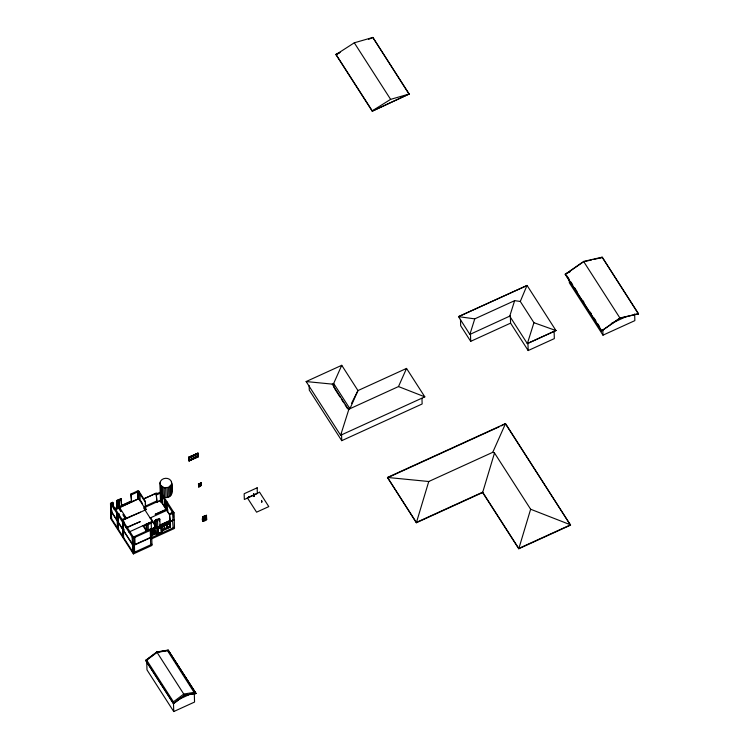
<?xml version="1.0" encoding="UTF-8"?>
<svg xmlns="http://www.w3.org/2000/svg" width="749" height="749" viewBox="0 0 749 749"><rect width="100%" height="100%" fill="white"/><g stroke="black" fill="none" stroke-linecap="round" stroke-linejoin="round"><path stroke-width="1.12" d="M253.817 494.724L253.602 493.731L253.565 495.005M253.649 496.512L253.827 495.529M253.799 494.771L253.546 493.966M253.93 496.418L253.761 495.557M253.939 496.081L254.014 496.25M160.061 483.002C160.529 477.843 168.319 476.654 170.969 480.774C173.328 486.578 173.824 499.19 164.462 497.373L164.171 487.758L160.745 485.436L160.061 483.002L160.464 492.805M160.352 492.608L160.314 481.747M171.69 494.078L171.643 483.208M201.387 483.086L199.075 484.378L201.303 482.955L198.485 483.817L198.794 487.047L199.131 483.976L198.485 483.817L198.794 487.047M341.75 365.306L333.679 383.451L349.914 408.729L357.975 390.575L341.75 365.306L306.135 381.55L340.626 435.263L349.465 407.409M428.756 481.504L416.36 522.765L482.637 492.524L494.509 452.986L492.767 452.302L428.756 481.504L387.467 477.45L416.36 522.765M530.638 509.236L518.767 548.774L570.551 525.152L505.528 423.588L387.467 477.45L416.35 522.437L482.628 492.196L518.757 548.446L570.541 524.824L530.638 509.236L494.509 452.986M514.638 300.667L474.754 318.868L469.866 334.428L509.751 316.125L514.638 300.667L520.293 301.444L533.934 322.697L555.973 330.571L527.343 343.632L509.751 316.228M527.343 343.632L533.934 322.697M520.293 301.444L527.024 285.378L555.973 330.571M306.135 381.55L332.228 384.115L348.463 409.394L398.487 386.568L406.548 368.414L424.814 396.848L340.626 435.263M492.767 452.302L505.528 423.588L501.287 425.853M351.468 403.449L357.975 390.575L406.548 368.414M253.799 494.574L253.742 493.928M253.537 496.278L253.817 496.521M164.171 487.758L168.591 487.356L171.399 484.463M199.403 483.76L199.393 486.522L199.58 483.929M199.927 483.517L199.917 486.279L200.067 483.62M200.329 483.508L200.442 486.045L200.451 483.283M200.854 483.264L200.966 485.801L200.985 483.039M249.22 496.924L249.557 496.465L248.584 496.84L248.612 497.523M261.701 500.416L261.766 502.298M198.85 483.676L199.215 486.859M253.742 494.022L253.574 494.331M261.794 502.017L261.841 501.839A1.564 0.768 -32.7 0 0 261.719 501.203M174.255 703.086L184.572 695.325L195.929 693.387L168.169 650.066L156.813 651.995L145.652 660.337L173.506 703.788L174.255 703.086L146.542 659.925L156.859 652.164L167.355 650.422L195.077 693.949L195.835 693.349M146.692 660.169L157.009 652.407L167.504 650.675M173.45 701.822L183.767 694.07L194.263 692.329M173.468 703.629L184.6 695.212L195.957 693.331L168.076 650.132M583.593 261.429L565.261 274.368L601.578 330.927L619.919 318.334L638.504 313.737L602.177 257.179L583.593 261.429L619.91 317.988L638.504 313.737M565.261 274.368L565.767 274.022M566.787 273.319L582.666 262.422M601.578 330.927L619.91 317.988M354.296 42.805L335.936 54.621L372.253 111.18L409.179 94.009L372.852 37.45L354.296 42.805L390.622 99.364L409.179 94.009L372.253 111.18M390.622 99.364L372.244 110.852L335.927 54.303L340.149 52.374M368.639 39.379L372.852 37.45L409.188 94.337M335.936 54.621L339.1 53.179M569.961 271.868L565.252 274.022L601.569 330.581M600.642 257.881L602.177 257.179L638.513 314.084M332.228 384.115L333.679 383.451L333.792 387.317M188.804 457.199L198.185 453.257L198.288 456.787L189.076 460.991L188.804 457.199L198.185 453.257M189.076 460.991L188.991 457.227L193.27 455.28L193.42 458.66M193.439 455.542L188.991 457.227M193.223 455.701L193.336 458.809L191.538 459.633L191.416 456.525L193.139 455.57M191.538 459.633L193.336 458.809M195.601 454.624L195.601 457.545C191.519 461.777 194.955 449.737 193.617 458.575M188.907 460.729L198.288 456.787M189.094 460.523L191.351 459.717L191.145 456.366M195.742 457.489L198.045 456.675M150.465 537.436L150.259 530.376L149.585 529.328L150.849 528.747L151.523 529.796L151.991 545.431L133.397 553.914L110.955 518.963L110.487 503.337L112.725 502.317L113.352 507.139M116.526 500.585L117.237 508.44L116.526 500.585L121.01 498.544L121.722 506.39L121.01 498.544M130.916 494.022L131.627 501.877L130.916 494.022L138.462 490.576L145.418 501.409L145.624 508.468L144.37 509.039M113.239 503.103L112.256 503.553L112.322 505.566M117.031 501.371L118.005 500.931L118.211 507.991L115.346 509.301M121.516 499.33L119.269 500.351L119.325 502.373M131.421 494.808L137.704 491.943L137.919 499.003L119.475 507.419L126.6 518.514M113.811 508.983L117.705 507.204L118.379 508.253L118.173 501.193L119.437 500.613L118.763 499.564M137.582 498.478L138.088 499.265L137.872 492.205L139.136 491.625L139.202 493.647M460.476 319.336L460.663 325.721L470.7 341.347L510.575 323.147L510.359 315.704M121.057 505.678L131.421 500.95M114.84 508.843L116.928 507.897M121.001 506.034L131.431 501.278M111.376 511.455L112.331 511.015M115.515 509.563L139.239 498.516M138.097 499.592L139.042 499.162M143.452 498.862L156.859 493.076M143.462 499.19L155.904 493.179M156.223 494.04L156.934 501.896L156.223 494.04L160.698 491.999L174.04 512.775L174.508 528.41L151.467 538.924M156.728 494.827L160.258 493.216L160.96 494.312L160.857 501.521L161.531 502.579L162.795 501.999M118.557 529.674L118.117 515.218L119.381 514.647L118.707 513.589L117.443 514.17L117.874 528.616M145.156 508.683L145.418 501.409M161.906 493.881L160.642 494.462L161.316 495.51L161.531 502.579M161.316 495.51L162.58 494.939M145.418 506.127L156.429 501.1M160.258 493.216L160.464 500.285L143.658 507.953L155.277 526.041M157.309 502.055L159.425 501.09M125.926 517.456L124.662 518.036L125.336 519.085M121.956 519.609L124.83 518.299M126.347 518.111L140.447 512.194M122.443 520.405L146.308 509.517L144.417 506.586M199.037 485.932L201.369 484.865M200.404 485.979L200.592 483.386M165.707 502.354L166.39 503.403L166.596 510.462L165.913 509.414L165.707 502.354L166.98 501.774M166.39 503.403L167.654 502.822M527.343 343.529L555.973 330.459M122.724 529.122L123.679 528.691M125.991 527.633L140.306 521.613L127.255 527.568M166.241 509.273L155.118 514.338L166.166 509.807M123.398 530.17L124.353 529.74M150.109 517.99L167.86 509.891M167.87 510.219L166.924 510.649L168.984 513.851M146.439 531.172L146.233 524.103L147.497 523.532L148.171 524.581L148.349 530.638M173.365 511.726L172.101 512.307L172.776 513.355L172.982 520.424M128.865 532.099L152.3 521.407M147.665 523.794L150.727 522.399L151.232 523.186L151.438 530.283L150.933 529.459L154.725 527.727L154.519 520.667L155.783 520.087M157.047 519.516L159.34 518.467L159.846 519.254L160.052 526.322M169.452 513.851L170.173 521.707L169.452 513.851L172.27 512.569M152.553 521.8L151.991 521.557M510.575 323.147L528.176 350.551L554.335 338.614L554.11 331.17M147.085 531.21L146.907 525.161L151.232 523.186M154.725 527.727L155.23 528.522L155.024 521.454L159.846 519.254M169.957 514.638L174.04 512.775M309.14 385.623L309.281 390.107L341.741 440.665L422.136 403.983L421.968 398.384M133.687 536.911L149.753 529.59M150.746 529.206L155.82 526.893M160.127 524.927L170.276 520.293M159.546 525.526L169.667 520.911M133.397 553.914L132.929 538.278L151.523 529.796M150.446 530.704L174.255 519.843L150.455 531.032M159.509 527.352L162.608 525.948M158.582 527.914L160.426 527.071M161.522 532.408L161.559 526.556L164.256 525.686M164.312 525.639L161.559 526.556M165.22 525.115L169.789 523.139M151.438 531.781L152.749 530.891M157.814 528.869L170.192 523.223L170.304 527.146L162.037 530.919L162.093 532.876L161.587 532.09M611.25 323.446L626.117 316.658M169.546 526.547L161.934 530.077L161.775 526.584L161.896 532.567L157.618 534.187L161.728 532.305M151.485 534.795L152.983 534.215M153.348 533.943L154.856 533.363L154.715 530.198M161.672 530.217L169.723 526.538L169.62 522.877M151.382 534.646L153.039 534.29L152.899 531.125L152.936 534.14M153.255 533.794L154.903 533.438L154.762 530.273M161.672 530.348L169.939 526.575L169.854 523.626M151.158 534.973L155.146 533.55L155.071 530.901M161.84 530.479L169.901 526.8L169.677 522.961M161.84 530.61L170.107 526.837L169.995 522.914M151.607 535.675L155.399 533.943L155.296 530.414L151.504 532.146L150.998 531.35M151.729 536.864L133.144 545.347L110.702 510.406M161.419 532.548L158.039 533.859L161.419 532.548L161.138 526.875L161.335 532.417M151.747 537.192L133.153 545.675L110.712 510.724M151.429 537.745L174.47 527.23M202.614 517.016L206.415 515.284L206.696 519.469C200.582 525.161 201.097 514.666 206.584 515.546M202.904 521.201L202.829 517.053L206.256 515.602M569.259 279.461L569.362 282.822L602.982 335.168L634.852 320.628L634.656 313.906M202.736 520.939L206.696 519.469M151.953 544.251L133.359 552.734L110.927 517.793M203.054 520.892L206.481 519.441L206.415 515.284M387.476 477.778L499.152 426.827M177.616 699.931L191.145 693.752M146.71 660.524L146.982 669.887L173.74 711.55L194.553 702.056L194.272 692.685M583.602 261.776L591.551 259.959M593.826 259.435L602.187 257.525M253.705 496.353L253.565 495.875M474.754 318.868L458.51 316.64L527.024 285.491L458.51 316.64L469.866 334.428M398.487 386.568L424.814 396.848M145.69 660.365L173.534 703.583M567.021 275.969L568.903 278.9M570.775 281.821L572.657 284.751M574.539 287.672L577.039 291.576M582.675 300.349L583.93 302.296M590.193 312.052L591.448 314M593.948 317.904L595.829 320.825M597.702 323.755L599.584 326.676M506.165 424.898L570.551 525.152M482.637 492.524L518.767 548.774M334.419 388.282L340.037 397.036M341.291 398.983L343.782 402.868M345.036 404.816L347.527 408.701M197.755 453.585L197.876 456.684M197.933 456.497L197.942 453.379M195.601 457.545L195.704 454.287M191.444 456.572L191.426 459.455M191.145 456.478L189.357 457.527L189.394 460.495M201.462 485.296L199.131 486.354M199.608 486.335L199.534 483.863M206.05 515.827L206.097 519.141M204.636 516.585L204.683 520.031L204.627 516.454M206.481 519.441L203.11 520.976L203.157 517.259M204.421 516.688L204.411 519.909M202.829 517.053L206.2 515.509L206.368 519.263M203.148 520.489L203.073 517.128M166.025 502.204L161.634 495.37L161.84 502.429M172.42 512.157L166.699 503.262L166.915 510.322M160.464 500.285L169.443 514.254M162.486 503.731L165.623 508.618M161.035 502.111L161.541 502.897M172.495 519.956L173.206 527.811M169.798 526.35L170.304 527.146M169.517 526.5L169.414 523.102L158.648 528.092L161.344 526.65L161.634 532.576M167.158 524.356L166.933 527.68M166.943 524.459L166.961 527.727M164.359 525.414L164.565 528.991L164.387 525.452M144.941 501.624L138.668 491.84L138.874 498.909M137.198 491.157L137.872 492.205M161.531 530.123L162.037 530.919M154.519 520.667L155.024 521.454M140.643 500.706L142.535 503.646M138.762 498.731L145.83 509.741M150.577 517.774L154.584 524M156.007 527.474L156.719 535.329M157.833 534.084L157.87 528.363L158.151 534.037M148.508 523.139L148.761 523.532L143.649 525.864L146.373 530.105M154.893 533.157L155.399 533.943M153.161 530.704L153.451 534.103M146.233 524.103L146.907 525.161M131.103 501.427L131.609 502.214M142.919 525.686L146.607 531.434L146.401 524.375M117.499 500.145L118.173 501.193M119.007 507.747L121.319 511.342L120.842 511.558L118.529 507.962M125.401 517.699L123.342 514.497L122.864 514.713L124.924 517.915M116.741 507.972L117.256 508.768M111.751 502.766L112.425 503.815L111.161 504.395L111.601 518.842M112.116 503.955L118.389 513.739M119.072 514.788L123.463 521.632M124.137 522.68L133.2 536.799M110.487 503.337L132.929 538.278M195.845 693.602L168.113 650.188M156.813 651.995L184.572 695.325M602.814 329.569L602.982 335.168M527.951 343.098L528.176 350.551M470.475 333.895L470.7 341.347M341.544 433.933L341.741 440.665M195.761 454.371L195.854 457.667M189.104 457.405L189.263 460.785M173.393 512.737L173.515 516.773M171.502 481.953L171.783 491.569L171.156 487.187M172.251 511.895L172.307 513.917M170.772 485.624L171.062 495.239M169.817 486.607L170.098 496.222M168.591 487.356L168.871 496.971M167.167 487.814L167.458 497.43M173.487 703.227L173.74 711.55M166.812 503.431L167.027 510.5M167.093 524.141L167.261 527.895M165.669 487.955L165.95 497.57M165.885 502.616L166.091 509.676M164.443 499.742L164.658 506.811M164.143 525.377L164.359 529.215M162.795 487.253L163.085 496.868M162.421 496.587L162.627 503.656M161.625 486.457L161.878 495.005M160.745 485.436L160.969 492.917M160.81 494.724L161.026 501.783M160.539 493.657L160.857 501.521M159.34 518.467L159.425 521.491M157.767 527.362L157.552 520.302L156.878 519.254L155.614 519.825L156.288 520.883L156.494 527.942M157.777 527.689L157.983 534.749M157.674 530.526L157.786 534.449M153.264 530.854L153.405 534.028M153.245 534.411L153.142 530.882L151.251 531.753L151.354 535.282M151.392 531.706L151.588 534.955M150.933 531.771L151.026 534.805M150.483 537.763L150.689 544.832M146.542 659.925L145.783 660.375M140.438 493.647L140.494 495.66M139.96 493.863L140.166 500.922M134.848 537.408L135.054 544.467M134.408 544.766L134.193 537.707L133.519 536.649L132.255 537.23L132.685 551.676M134.417 545.094L134.623 552.153M132.423 537.492L132.629 544.551M132.648 544.879L132.854 551.947M123.622 537.567L123.192 523.111L124.456 522.54L123.772 521.482L122.508 522.062L122.948 536.509M122.677 522.325L122.892 529.384M122.902 529.712L123.117 536.771M119.437 500.613L119.643 507.682M118.707 513.589L118.773 515.612M117.612 514.432L117.827 521.491M117.836 521.819L118.042 528.878M116.994 513.468L117.424 527.914M116.741 513.074L116.947 520.134M112.725 502.317L112.846 506.352M110.655 503.6L110.871 510.668M110.88 510.987L111.095 518.055M197.83 453.201L193.457 455.195L197.83 453.201M257.169 487.796L244.155 493.731L244.333 499.489L257.338 493.554L257.169 487.796M259.566 492.224L247.348 497.795L256.579 512.176L268.797 506.605L259.566 492.224"/></g></svg>
